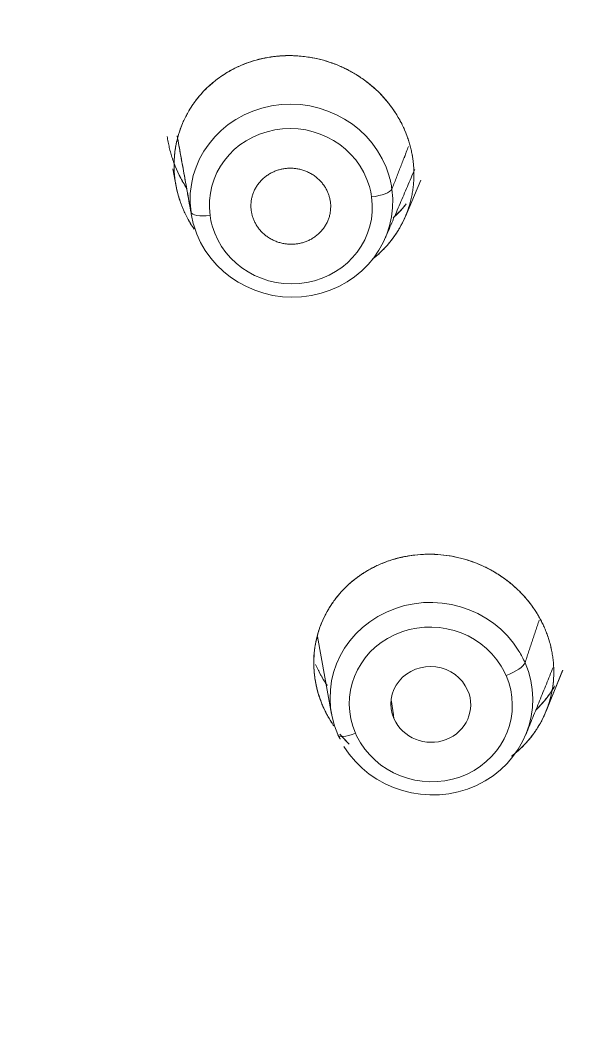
# Model space of a CAD drawing. Extents: x 5217 to 6345, y 0 to 827.
# Drawn here: x 5722.29 to 5730.56, y 477.09 to 492.23 of the extents above; entities that cross this region are included whole.
import ezdxf

# ---------------------------------------------------------------- set-up
doc = ezdxf.new("R2010")
doc.units = 0
doc.header["$LTSCALE"] = 30
doc.header["$MEASUREMENT"] = 0
doc.layers.add('1', color=7, linetype='CONTINUOUS')

msp = doc.modelspace()

# ---------------------------------------------------------------- linework, layer by layer
at = {"layer": '1', "color": 7, "linetype": 'Continuous', "lineweight": 18}
for p, q in [((5724.592, 489.991), (5724.635, 489.751)), ((5724.592, 489.991), (5724.635, 489.751)), ((5728.085, 489.272), (5728.32, 489.82)), ((5728.082, 489.264), (5728.085, 489.272)), ((5726.763, 482.959), (5726.976, 481.79)), ((5730.193, 481.815), (5730.453, 482.454)), ((5730.201, 481.834), (5730.449, 482.446))]:
    msp.add_line(p, q, dxfattribs=at)
for centre, major_axis, ratio, start_param, end_param in [((5757.244, 496.519), (-59.628, 0), 0.953717, 0, 1.529457), ((5757.244, 496.519), (-59.628, 0), 0.953717, 0, 1.529457), ((5726.373, 489.511), (-1.514, 0.172), 0.951766, 3.515724, 6.521767), ((5726.373, 489.511), (-1.514, 0.172), 0.951766, 3.380175, 3.515724), ((5726.373, 489.511), (-1.514, 0.172), 0.951766, 0.374132, 3.380175), ((5726.373, 489.511), (-1.514, 0.172), 0.951766, 0.238582, 0.374132), ((5728.477, 482.023), (-1.516, 0.156), 0.94912, 3.767438, 6.773481), ((5728.477, 482.023), (-1.516, 0.156), 0.94912, 0.625845, 3.631888), ((5728.468, 481.937), (-0.597, 0.061), 0.94912, 3.631888, 6.773481), ((5728.468, 481.937), (-0.597, 0.061), 0.94912, 0.490296, 3.631888)]:
    msp.add_ellipse(centre, major_axis=major_axis, ratio=ratio, start_param=start_param, end_param=end_param, dxfattribs=at)
at = {"layer": '1', "color": 7, "linetype": 'Continuous', "lineweight": 13}
for centre, major_axis, ratio, start_param, end_param in [((5726.364, 489.428), (-1.218, 0.138), 0.951766, 3.515724, 6.521767), ((5726.364, 489.428), (-1.218, 0.138), 0.951766, 3.380175, 3.515724), ((5727.588, 489.659), (0.297, 0.041), 0.298133, 4.636351, 6.119039), ((5726.364, 489.428), (-1.218, 0.138), 0.951766, 0.374132, 3.380175), ((5725.16, 489.38), (-0.297, -0.041), 0.298133, 0.01207, 1.494758), ((5726.364, 489.428), (-1.218, 0.138), 0.951766, 0.238582, 0.374132), ((5728.468, 481.937), (-1.219, 0.125), 0.94912, 3.767438, 6.773481), ((5728.477, 482.023), (-1.516, 0.156), 0.94912, 3.631888, 3.767438), ((5729.609, 482.465), (0.275, 0.12), 0.277816, 4.557403, 6.040091), ((5728.468, 481.937), (-1.219, 0.125), 0.94912, 3.631888, 3.767438), ((5728.468, 481.937), (-1.219, 0.125), 0.94912, 0.625845, 3.631888), ((5727.346, 481.597), (-0.275, -0.12), 0.277816, 6.216308, 7.698996), ((5728.468, 481.937), (-1.219, 0.125), 0.94912, 0.490296, 0.625845)]:
    msp.add_ellipse(centre, major_axis=major_axis, ratio=ratio, start_param=start_param, end_param=end_param, dxfattribs=at)
at = {"layer": '1', "color": 7, "linetype": 'Continuous', "lineweight": 18}
for points, knots in [([(5759.712, 439.668), (5760.292, 439.691), (5761.968, 439.78), (5764.735, 440.04), (5767.995, 440.52), (5771.222, 441.172), (5774.407, 441.992), (5777.54, 442.979), (5780.611, 444.129), (5783.61, 445.439), (5786.529, 446.905), (5789.359, 448.523), (5792.092, 450.287), (5794.718, 452.192), (5797.229, 454.232), (5799.619, 456.402), (5801.88, 458.694), (5804.005, 461.101), (5805.987, 463.617), (5807.821, 466.233), (5809.501, 468.942), (5811.021, 471.735), (5812.378, 474.604), (5813.566, 477.54), (5814.583, 480.534), (5815.426, 483.576), (5816.091, 486.659), (5816.577, 489.772), (5816.882, 492.905), (5817.005, 496.05), (5816.947, 499.196), (5816.706, 502.335), (5816.285, 505.456), (5815.684, 508.55), (5814.904, 511.608), (5813.949, 514.62), (5812.822, 517.578), (5811.525, 520.471), (5810.063, 523.292), (5808.44, 526.031), (5806.66, 528.681), (5804.731, 531.234), (5802.657, 533.681), (5800.444, 536.015), (5798.1, 538.229), (5795.631, 540.316), (5793.045, 542.27), (5790.35, 544.085), (5787.555, 545.755), (5784.667, 547.276), (5781.695, 548.643), (5778.649, 549.85), (5775.538, 550.896), (5772.371, 551.776), (5769.157, 552.489), (5765.908, 553.031), (5762.632, 553.401), (5759.34, 553.598), (5756.041, 553.622), (5752.746, 553.471), (5749.464, 553.148), (5746.207, 552.652), (5742.982, 551.986), (5739.802, 551.151), (5736.674, 550.149), (5733.609, 548.985), (5730.617, 547.661), (5727.705, 546.181), (5724.883, 544.551), (5722.16, 542.774), (5719.544, 540.857), (5717.043, 538.805), (5714.664, 536.624), (5712.415, 534.322), (5710.302, 531.904), (5708.333, 529.379), (5706.512, 526.755), (5704.847, 524.038), (5703.34, 521.238), (5701.998, 518.363), (5700.825, 515.422), (5699.823, 512.423), (5698.996, 509.377), (5698.347, 506.291), (5697.877, 503.176), (5697.588, 500.041), (5697.48, 496.896), (5697.555, 493.75), (5697.811, 490.612), (5698.249, 487.493), (5698.866, 484.402), (5699.661, 481.348), (5700.631, 478.34), (5701.774, 475.388), (5703.085, 472.5), (5704.562, 469.686), (5706.199, 466.954), (5707.991, 464.313), (5709.934, 461.769), (5712.021, 459.332), (5714.245, 457.008), (5716.601, 454.805), (5719.08, 452.73), (5721.676, 450.788), (5724.38, 448.985), (5727.184, 447.328), (5730.08, 445.82), (5733.058, 444.468), (5736.111, 443.274), (5739.227, 442.243), (5742.399, 441.377), (5745.616, 440.68), (5748.868, 440.153), (5751.926, 439.822), (5753.898, 439.702), (5754.776, 439.668)], [0, 0, 0, 0, 0.004702, 0.013606, 0.022511, 0.031416, 0.040321, 0.049226, 0.058131, 0.067035, 0.07594, 0.084844, 0.093748, 0.102652, 0.111556, 0.120459, 0.129362, 0.138265, 0.147168, 0.15607, 0.164972, 0.173874, 0.182775, 0.191676, 0.200577, 0.209478, 0.218378, 0.227279, 0.236179, 0.245079, 0.253978, 0.262878, 0.271778, 0.280678, 0.289578, 0.298478, 0.307379, 0.316279, 0.32518, 0.334081, 0.342982, 0.351884, 0.360785, 0.369687, 0.37859, 0.387493, 0.396396, 0.405299, 0.414202, 0.423106, 0.43201, 0.440914, 0.449818, 0.458723, 0.467628, 0.476532, 0.485437, 0.494342, 0.503247, 0.512152, 0.521057, 0.529962, 0.538867, 0.547772, 0.556677, 0.565582, 0.574486, 0.583391, 0.592295, 0.601199, 0.610103, 0.619007, 0.62791, 0.636813, 0.645716, 0.654619, 0.663521, 0.672423, 0.681325, 0.690226, 0.699127, 0.708028, 0.716929, 0.725829, 0.734729, 0.743629, 0.752529, 0.761429, 0.770329, 0.779229, 0.788129, 0.797029, 0.805929, 0.814829, 0.82373, 0.832631, 0.841532, 0.850433, 0.859334, 0.868236, 0.877138, 0.886041, 0.894944, 0.903847, 0.91275, 0.921653, 0.930557, 0.939461, 0.948365, 0.95727, 0.966174, 0.975079, 0.983983, 0.992888, 1, 1, 1, 1]), ([(5793.07, 451.033), (5793.622, 451.416), (5795.04, 452.443), (5797.228, 454.234), (5799.62, 456.401), (5801.88, 458.694), (5804.005, 461.101), (5805.987, 463.617), (5807.821, 466.233), (5809.501, 468.942), (5811.021, 471.735), (5812.378, 474.604), (5813.566, 477.54), (5814.583, 480.534), (5815.426, 483.576), (5816.091, 486.659), (5816.577, 489.772), (5816.882, 492.905), (5817.005, 496.05), (5816.947, 499.196), (5816.706, 502.335), (5816.285, 505.456), (5815.684, 508.55), (5814.904, 511.608), (5813.949, 514.62), (5812.822, 517.578), (5811.525, 520.471), (5810.063, 523.292), (5808.44, 526.031), (5806.66, 528.681), (5804.731, 531.234), (5802.657, 533.681), (5800.444, 536.015), (5798.1, 538.229), (5795.631, 540.316), (5793.045, 542.27), (5790.35, 544.085), (5787.555, 545.755), (5784.667, 547.276), (5781.695, 548.643), (5778.649, 549.85), (5775.538, 550.896), (5772.371, 551.776), (5769.157, 552.489), (5765.908, 553.031), (5762.632, 553.401), (5759.34, 553.598), (5756.041, 553.622), (5752.746, 553.471), (5749.464, 553.148), (5746.207, 552.652), (5742.982, 551.986), (5739.802, 551.151), (5736.674, 550.149), (5733.609, 548.985), (5730.617, 547.661), (5727.705, 546.181), (5724.883, 544.551), (5722.16, 542.774), (5719.544, 540.857), (5717.043, 538.805), (5714.664, 536.624), (5712.415, 534.322), (5710.302, 531.904), (5708.333, 529.379), (5706.512, 526.755), (5704.847, 524.038), (5703.34, 521.238), (5701.998, 518.363), (5700.825, 515.422), (5699.823, 512.423), (5698.996, 509.377), (5698.347, 506.291), (5697.877, 503.176), (5697.588, 500.041), (5697.48, 496.896), (5697.555, 493.75), (5697.811, 490.612), (5698.249, 487.493), (5698.866, 484.402), (5699.661, 481.348), (5700.631, 478.34), (5701.774, 475.388), (5703.085, 472.5), (5704.562, 469.686), (5706.199, 466.954), (5707.991, 464.313), (5709.934, 461.769), (5712.021, 459.332), (5714.246, 457.009), (5716.6, 454.804), (5719.085, 452.736), (5720.978, 451.284), (5722.066, 450.56), (5722.254, 450.437)], [0, 0, 0, 0, 0.006833, 0.017845, 0.028856, 0.039868, 0.050878, 0.061889, 0.072899, 0.083908, 0.094918, 0.105926, 0.116935, 0.127943, 0.138951, 0.149959, 0.160966, 0.171973, 0.18298, 0.193987, 0.204994, 0.216001, 0.227008, 0.238016, 0.249023, 0.26003, 0.271038, 0.282046, 0.293055, 0.304063, 0.315072, 0.326082, 0.337091, 0.348102, 0.359112, 0.370123, 0.381134, 0.392146, 0.403157, 0.414169, 0.425182, 0.436194, 0.447207, 0.45822, 0.469233, 0.480246, 0.491259, 0.502272, 0.513286, 0.524299, 0.535313, 0.546326, 0.557339, 0.568352, 0.579365, 0.590378, 0.601391, 0.612403, 0.623416, 0.634428, 0.645439, 0.656451, 0.667462, 0.678472, 0.689483, 0.700493, 0.711502, 0.722512, 0.73352, 0.744529, 0.755537, 0.766545, 0.777553, 0.78856, 0.799567, 0.810574, 0.821581, 0.832588, 0.843595, 0.854602, 0.865609, 0.876617, 0.887624, 0.898632, 0.90964, 0.920649, 0.931657, 0.942666, 0.953676, 0.964686, 0.975696, 0.986706, 0.997717, 1, 1, 1, 1]), ([(5724.624, 489.819), (5724.623, 489.826), (5724.621, 489.84), (5724.619, 489.86), (5724.617, 489.881), (5724.615, 489.901), (5724.613, 489.922), (5724.612, 489.942), (5724.611, 489.963), (5724.61, 489.983), (5724.609, 490.004), (5724.609, 490.024), (5724.609, 490.045), (5724.609, 490.065), (5724.609, 490.086), (5724.61, 490.106), (5724.611, 490.126), (5724.612, 490.147), (5724.615, 490.189), (5724.621, 490.254), (5724.635, 490.339), (5724.653, 490.424), (5724.683, 490.535), (5724.731, 490.67), (5724.806, 490.825), (5724.897, 490.97), (5725.002, 491.105), (5725.122, 491.228), (5725.253, 491.338), (5725.396, 491.436), (5725.55, 491.519), (5725.713, 491.587), (5725.884, 491.639), (5726.06, 491.674), (5726.238, 491.692), (5726.418, 491.693), (5726.595, 491.677), (5726.77, 491.646), (5726.938, 491.599), (5727.1, 491.537), (5727.255, 491.462), (5727.401, 491.374), (5727.539, 491.274), (5727.667, 491.162), (5727.783, 491.039), (5727.889, 490.907), (5727.966, 490.788), (5728.02, 490.69), (5728.057, 490.614), (5728.091, 490.536), (5728.115, 490.472), (5728.132, 490.422), (5728.143, 490.386), (5728.154, 490.35), (5728.163, 490.314), (5728.172, 490.278), (5728.18, 490.241), (5728.187, 490.205), (5728.194, 490.168), (5728.197, 490.143), (5728.199, 490.131)], [0, 0, 0, 0, 0.003802, 0.0076, 0.011396, 0.01519, 0.018983, 0.022774, 0.026564, 0.030354, 0.034144, 0.037935, 0.041727, 0.045521, 0.049317, 0.053115, 0.056916, 0.060721, 0.064529, 0.080642, 0.096724, 0.112814, 0.128946, 0.16105, 0.193129, 0.224903, 0.256654, 0.288264, 0.31984, 0.35163, 0.383225, 0.415213, 0.447226, 0.479502, 0.511374, 0.542991, 0.574614, 0.605643, 0.636433, 0.666689, 0.696891, 0.726878, 0.756741, 0.786739, 0.81672, 0.847024, 0.877323, 0.892615, 0.907867, 0.923124, 0.938426, 0.94529, 0.95214, 0.958979, 0.965811, 0.972639, 0.979469, 0.986303, 0.993145, 1, 1, 1, 1]), ([(5724.624, 489.819), (5724.623, 489.826), (5724.621, 489.84), (5724.619, 489.86), (5724.617, 489.881), (5724.615, 489.901), (5724.613, 489.922), (5724.612, 489.942), (5724.611, 489.963), (5724.61, 489.983), (5724.609, 490.004), (5724.609, 490.024), (5724.609, 490.045), (5724.609, 490.065), (5724.609, 490.086), (5724.61, 490.106), (5724.611, 490.126), (5724.612, 490.147), (5724.615, 490.189), (5724.621, 490.254), (5724.635, 490.339), (5724.653, 490.424), (5724.683, 490.535), (5724.731, 490.67), (5724.806, 490.825), (5724.897, 490.97), (5725.002, 491.105), (5725.122, 491.228), (5725.253, 491.338), (5725.396, 491.436), (5725.55, 491.519), (5725.713, 491.587), (5725.884, 491.639), (5726.06, 491.674), (5726.238, 491.692), (5726.418, 491.693), (5726.595, 491.677), (5726.77, 491.646), (5726.938, 491.599), (5727.1, 491.537), (5727.255, 491.462), (5727.401, 491.374), (5727.539, 491.274), (5727.667, 491.162), (5727.783, 491.039), (5727.889, 490.907), (5727.966, 490.788), (5728.02, 490.69), (5728.057, 490.614), (5728.091, 490.536), (5728.115, 490.472), (5728.132, 490.422), (5728.143, 490.386), (5728.154, 490.35), (5728.163, 490.314), (5728.172, 490.278), (5728.18, 490.241), (5728.187, 490.205), (5728.194, 490.168), (5728.197, 490.143), (5728.199, 490.131)], [0, 0, 0, 0, 0.003802, 0.0076, 0.011396, 0.01519, 0.018983, 0.022774, 0.026564, 0.030354, 0.034144, 0.037935, 0.041727, 0.045521, 0.049317, 0.053115, 0.056916, 0.060721, 0.064529, 0.080642, 0.096724, 0.112814, 0.128946, 0.16105, 0.193129, 0.224903, 0.256654, 0.288264, 0.31984, 0.35163, 0.383225, 0.415213, 0.447226, 0.479502, 0.511374, 0.542991, 0.574614, 0.605643, 0.636433, 0.666689, 0.696891, 0.726878, 0.756741, 0.786739, 0.81672, 0.847024, 0.877323, 0.892615, 0.907867, 0.923124, 0.938426, 0.94529, 0.95214, 0.958979, 0.965811, 0.972639, 0.979469, 0.986303, 0.993145, 1, 1, 1, 1]), ([(5728.199, 490.131), (5728.198, 490.138), (5728.196, 490.151), (5728.193, 490.171), (5728.19, 490.192), (5728.186, 490.212), (5728.182, 490.232), (5728.178, 490.252), (5728.173, 490.272), (5728.169, 490.293), (5728.164, 490.313), (5728.158, 490.333), (5728.153, 490.353), (5728.147, 490.373), (5728.141, 490.393), (5728.135, 490.413), (5728.128, 490.433), (5728.115, 490.473), (5728.092, 490.533), (5728.058, 490.612), (5728.021, 490.689), (5727.967, 490.786), (5727.892, 490.901), (5727.789, 491.033), (5727.671, 491.158), (5727.545, 491.269), (5727.412, 491.367), (5727.27, 491.454), (5727.111, 491.533), (5726.951, 491.594), (5726.779, 491.644), (5726.607, 491.676), (5726.457, 491.69), (5726.338, 491.693), (5726.258, 491.691), (5726.187, 491.686), (5726.121, 491.68), (5726.044, 491.67), (5725.961, 491.654), (5725.853, 491.63), (5725.716, 491.588), (5725.568, 491.527), (5725.44, 491.46), (5725.336, 491.395), (5725.225, 491.315), (5725.113, 491.219), (5724.998, 491.099), (5724.893, 490.964), (5724.802, 490.816), (5724.729, 490.663), (5724.682, 490.532), (5724.653, 490.423), (5724.634, 490.338), (5724.621, 490.251), (5724.614, 490.18), (5724.61, 490.125), (5724.609, 490.086), (5724.609, 490.048), (5724.609, 490.01), (5724.61, 489.971), (5724.612, 489.933), (5724.615, 489.895), (5724.619, 489.857), (5724.623, 489.832), (5724.624, 489.819)], [0, 0, 0, 0, 0.003751, 0.007508, 0.011271, 0.015041, 0.018817, 0.022598, 0.026386, 0.03018, 0.033981, 0.037787, 0.0416, 0.045419, 0.049245, 0.053076, 0.056914, 0.060758, 0.076249, 0.091731, 0.107205, 0.122672, 0.151581, 0.181272, 0.212078, 0.243249, 0.270296, 0.29911, 0.331024, 0.363547, 0.389382, 0.425361, 0.45564, 0.469051, 0.488608, 0.498073, 0.507084, 0.523971, 0.53924, 0.552781, 0.583135, 0.61678, 0.639321, 0.661792, 0.68419, 0.714512, 0.743358, 0.776502, 0.809236, 0.840613, 0.871061, 0.887326, 0.903602, 0.91989, 0.93619, 0.943368, 0.950524, 0.957658, 0.96477, 0.97186, 0.978928, 0.985974, 0.992998, 1, 1, 1, 1]), ([(5728.199, 490.131), (5728.198, 490.138), (5728.196, 490.151), (5728.193, 490.171), (5728.19, 490.192), (5728.186, 490.212), (5728.182, 490.232), (5728.178, 490.252), (5728.173, 490.272), (5728.169, 490.293), (5728.164, 490.313), (5728.158, 490.333), (5728.153, 490.353), (5728.147, 490.373), (5728.141, 490.393), (5728.135, 490.413), (5728.128, 490.433), (5728.115, 490.473), (5728.092, 490.533), (5728.058, 490.612), (5728.021, 490.689), (5727.967, 490.786), (5727.892, 490.901), (5727.789, 491.033), (5727.671, 491.158), (5727.545, 491.269), (5727.412, 491.367), (5727.27, 491.454), (5727.111, 491.533), (5726.951, 491.594), (5726.779, 491.644), (5726.594, 491.679), (5726.437, 491.691), (5726.318, 491.693), (5726.251, 491.691), (5726.187, 491.686), (5726.121, 491.68), (5726.044, 491.67), (5725.961, 491.654), (5725.853, 491.63), (5725.716, 491.588), (5725.568, 491.527), (5725.44, 491.46), (5725.336, 491.395), (5725.225, 491.315), (5725.113, 491.219), (5724.998, 491.099), (5724.893, 490.964), (5724.802, 490.816), (5724.729, 490.663), (5724.679, 490.522), (5724.645, 490.394), (5724.624, 490.279), (5724.612, 490.163), (5724.608, 490.072), (5724.609, 490.007), (5724.61, 489.97), (5724.612, 489.932), (5724.615, 489.894), (5724.619, 489.857), (5724.623, 489.832), (5724.624, 489.819)], [0, 0, 0, 0, 0.003751, 0.007508, 0.011272, 0.015041, 0.018817, 0.022599, 0.026387, 0.030181, 0.033981, 0.037788, 0.041601, 0.04542, 0.049245, 0.053077, 0.056915, 0.060759, 0.07625, 0.091732, 0.107207, 0.122674, 0.151584, 0.181275, 0.212081, 0.243253, 0.270301, 0.299115, 0.33103, 0.363553, 0.389388, 0.425368, 0.462534, 0.47263, 0.488609, 0.498073, 0.507085, 0.523972, 0.539242, 0.552782, 0.583138, 0.616783, 0.639325, 0.661795, 0.684194, 0.714517, 0.743363, 0.776508, 0.809242, 0.84062, 0.871069, 0.892856, 0.914623, 0.936369, 0.958095, 0.965144, 0.972167, 0.979164, 0.986135, 0.993081, 1, 1, 1, 1]), ([(5724.792, 489.708), (5724.785, 489.719), (5724.76, 489.758), (5724.72, 489.828), (5724.674, 489.917), (5724.634, 490.008), (5724.604, 490.084), (5724.584, 490.143), (5724.571, 490.185), (5724.558, 490.226), (5724.547, 490.268), (5724.537, 490.31), (5724.528, 490.352), (5724.519, 490.393), (5724.512, 490.435), (5724.508, 490.463), (5724.506, 490.477)], [0, 0, 0, 0, 0.047096, 0.167322, 0.287628, 0.408014, 0.528481, 0.581531, 0.634416, 0.687136, 0.739692, 0.792083, 0.844309, 0.896371, 0.948268, 1, 1, 1, 1]), ([(5728.099, 490.246), (5728.098, 490.24), (5728.096, 490.233), (5728.087, 490.203), (5728.08, 490.179), (5728.072, 490.156)], [0, 0, 0, 0, 0.21685, 0.21685, 1, 1, 1, 1]), ([(5724.602, 490.092), (5724.612, 490.063), (5724.635, 490.004), (5724.675, 489.915), (5724.721, 489.827), (5724.76, 489.758), (5724.785, 489.719), (5724.792, 489.708)], [0, 0, 0, 0, 0.218273, 0.448614, 0.679084, 0.910189, 1, 1, 1, 1]), ([(5724.602, 490.092), (5724.612, 490.063), (5724.635, 490.004), (5724.675, 489.915), (5724.721, 489.827), (5724.76, 489.758), (5724.785, 489.719), (5724.792, 489.708)], [0, 0, 0, 0, 0.218273, 0.448614, 0.679084, 0.910189, 1, 1, 1, 1]), ([(5724.792, 489.708), (5724.785, 489.719), (5724.76, 489.758), (5724.72, 489.828), (5724.674, 489.917), (5724.635, 490.005), (5724.612, 490.063), (5724.602, 490.091)], [0, 0, 0, 0, 0.091484, 0.32502, 0.558711, 0.792559, 1, 1, 1, 1]), ([(5727.591, 488.631), (5727.607, 488.643), (5727.665, 488.69), (5727.756, 488.775), (5727.863, 488.896), (5727.96, 489.029), (5728.044, 489.177), (5728.111, 489.328), (5728.153, 489.457), (5728.178, 489.562), (5728.194, 489.642), (5728.205, 489.724), (5728.211, 489.792), (5728.214, 489.847), (5728.215, 489.888), (5728.215, 489.929), (5728.213, 489.97), (5728.211, 490.01), (5728.208, 490.051), (5728.204, 490.091), (5728.201, 490.118), (5728.199, 490.131)], [0, 0, 0, 0, 0.035869, 0.130539, 0.218685, 0.320946, 0.422081, 0.519415, 0.614172, 0.662782, 0.71143, 0.760118, 0.808847, 0.833002, 0.857082, 0.881088, 0.905019, 0.928875, 0.952657, 0.976366, 1, 1, 1, 1]), ([(5727.591, 488.631), (5727.607, 488.643), (5727.665, 488.69), (5727.756, 488.775), (5727.863, 488.896), (5727.96, 489.029), (5728.044, 489.177), (5728.111, 489.328), (5728.153, 489.457), (5728.178, 489.562), (5728.194, 489.642), (5728.205, 489.724), (5728.211, 489.792), (5728.214, 489.847), (5728.215, 489.888), (5728.215, 489.929), (5728.213, 489.97), (5728.211, 490.01), (5728.208, 490.051), (5728.204, 490.091), (5728.201, 490.118), (5728.199, 490.131)], [0, 0, 0, 0, 0.035869, 0.130539, 0.218685, 0.320946, 0.422081, 0.519415, 0.614172, 0.662782, 0.71143, 0.760118, 0.808847, 0.833002, 0.857082, 0.881088, 0.905019, 0.928875, 0.952657, 0.976366, 1, 1, 1, 1]), ([(5728.199, 490.131), (5728.2, 490.124), (5728.202, 490.111), (5728.204, 490.09), (5728.206, 490.07), (5728.208, 490.05), (5728.21, 490.029), (5728.211, 490.009), (5728.212, 489.989), (5728.213, 489.968), (5728.214, 489.948), (5728.214, 489.928), (5728.215, 489.907), (5728.214, 489.887), (5728.214, 489.866), (5728.213, 489.846), (5728.213, 489.826), (5728.21, 489.785), (5728.205, 489.723), (5728.194, 489.642), (5728.178, 489.561), (5728.152, 489.455), (5728.109, 489.323), (5728.041, 489.171), (5727.957, 489.026), (5727.858, 488.89), (5727.753, 488.773), (5727.679, 488.704), (5727.646, 488.676)], [0, 0, 0, 0, 0.01251, 0.02501, 0.0375, 0.049985, 0.062464, 0.074942, 0.087419, 0.099898, 0.112382, 0.124871, 0.137368, 0.149876, 0.162396, 0.17493, 0.187482, 0.200051, 0.250724, 0.301274, 0.351838, 0.40255, 0.505064, 0.607586, 0.710843, 0.81517, 0.919197, 1, 1, 1, 1]), ([(5728.199, 490.131), (5728.2, 490.124), (5728.202, 490.111), (5728.204, 490.09), (5728.206, 490.07), (5728.208, 490.05), (5728.21, 490.029), (5728.211, 490.009), (5728.212, 489.989), (5728.213, 489.968), (5728.214, 489.948), (5728.214, 489.928), (5728.215, 489.907), (5728.214, 489.887), (5728.214, 489.866), (5728.213, 489.846), (5728.213, 489.826), (5728.21, 489.785), (5728.205, 489.723), (5728.194, 489.642), (5728.178, 489.561), (5728.152, 489.455), (5728.109, 489.323), (5728.041, 489.171), (5727.957, 489.026), (5727.858, 488.89), (5727.753, 488.773), (5727.679, 488.704), (5727.646, 488.676)], [0, 0, 0, 0, 0.01251, 0.02501, 0.0375, 0.049985, 0.062464, 0.074942, 0.087419, 0.099898, 0.112382, 0.124871, 0.137368, 0.149876, 0.162396, 0.17493, 0.187482, 0.200051, 0.250724, 0.301274, 0.351838, 0.40255, 0.505064, 0.607586, 0.710843, 0.81517, 0.919197, 1, 1, 1, 1]), ([(5724.91, 489.083), (5724.89, 489.113), (5724.855, 489.167), (5724.809, 489.248), (5724.771, 489.326), (5724.736, 489.405), (5724.711, 489.471), (5724.693, 489.522), (5724.681, 489.559), (5724.671, 489.596), (5724.661, 489.633), (5724.652, 489.67), (5724.643, 489.707), (5724.636, 489.744), (5724.63, 489.782), (5724.626, 489.807), (5724.624, 489.819)], [0, 0, 0, 0, 0.131423, 0.239712, 0.347888, 0.456179, 0.564808, 0.613379, 0.661849, 0.710238, 0.758568, 0.806856, 0.855124, 0.90339, 0.951676, 1, 1, 1, 1]), ([(5724.624, 489.819), (5724.625, 489.812), (5724.627, 489.799), (5724.63, 489.778), (5724.634, 489.757), (5724.638, 489.737), (5724.642, 489.716), (5724.646, 489.695), (5724.651, 489.675), (5724.655, 489.654), (5724.661, 489.634), (5724.666, 489.613), (5724.672, 489.592), (5724.678, 489.572), (5724.684, 489.551), (5724.69, 489.531), (5724.697, 489.51), (5724.711, 489.469), (5724.734, 489.408), (5724.77, 489.328), (5724.809, 489.249), (5724.838, 489.198), (5724.853, 489.172), (5724.853, 489.172)], [0, 0, 0, 0, 0.030482, 0.06102, 0.091615, 0.122266, 0.152974, 0.183738, 0.214558, 0.245435, 0.276368, 0.307358, 0.338404, 0.369507, 0.400666, 0.431881, 0.463153, 0.494481, 0.620781, 0.747098, 0.873433, 0.999785, 1, 1, 1, 1]), ([(5724.858, 489.163), (5724.857, 489.166), (5724.84, 489.194), (5724.809, 489.248), (5724.771, 489.326), (5724.736, 489.405), (5724.711, 489.471), (5724.693, 489.522), (5724.681, 489.559), (5724.671, 489.596), (5724.661, 489.633), (5724.652, 489.67), (5724.643, 489.707), (5724.636, 489.744), (5724.63, 489.782), (5724.626, 489.807), (5724.624, 489.819)], [0, 0, 0, 0, 0.015656, 0.138378, 0.260973, 0.383697, 0.506804, 0.561848, 0.616779, 0.671618, 0.726389, 0.781113, 0.835814, 0.890514, 0.945235, 1, 1, 1, 1]), ([(5724.624, 489.819), (5724.625, 489.812), (5724.627, 489.799), (5724.63, 489.778), (5724.634, 489.757), (5724.638, 489.737), (5724.642, 489.716), (5724.646, 489.695), (5724.651, 489.675), (5724.655, 489.654), (5724.661, 489.634), (5724.666, 489.613), (5724.672, 489.592), (5724.678, 489.572), (5724.684, 489.551), (5724.69, 489.531), (5724.697, 489.51), (5724.711, 489.469), (5724.734, 489.408), (5724.77, 489.328), (5724.809, 489.249), (5724.838, 489.198), (5724.853, 489.172), (5724.853, 489.172)], [0, 0, 0, 0, 0.030482, 0.06102, 0.091615, 0.122266, 0.152974, 0.183738, 0.214558, 0.245435, 0.276368, 0.307358, 0.338404, 0.369507, 0.400666, 0.431881, 0.463153, 0.494481, 0.620781, 0.747098, 0.873433, 0.999785, 1, 1, 1, 1]), ([(5727.902, 489.252), (5727.929, 489.277), (5727.998, 489.344), (5728.062, 489.417), (5728.099, 489.463), (5728.099, 489.463)], [0, 0, 0, 0, 0.38129, 0.997913, 1, 1, 1, 1]), ([(5727.902, 489.252), (5727.929, 489.277), (5727.998, 489.344), (5728.062, 489.417), (5728.099, 489.463), (5728.099, 489.463)], [0, 0, 0, 0, 0.38129, 0.997913, 1, 1, 1, 1]), ([(5728.099, 489.463), (5728.099, 489.463), (5728.065, 489.421), (5728.005, 489.352), (5727.941, 489.288), (5727.914, 489.262)], [0, 0, 0, 0, 0.002274, 0.594114, 1, 1, 1, 1]), ([(5728.099, 489.463), (5728.099, 489.463), (5728.065, 489.421), (5728.01, 489.357), (5727.951, 489.298), (5727.929, 489.277)], [0, 0, 0, 0, 0.002461, 0.642944, 1, 1, 1, 1]), ([(5730.178, 483.086), (5730.176, 483.092), (5730.17, 483.105), (5730.162, 483.123), (5730.153, 483.142), (5730.144, 483.161), (5730.134, 483.179), (5730.125, 483.198), (5730.115, 483.216), (5730.105, 483.234), (5730.095, 483.253), (5730.084, 483.271), (5730.074, 483.289), (5730.063, 483.307), (5730.052, 483.325), (5730.04, 483.343), (5730.028, 483.36), (5730.004, 483.396), (5729.967, 483.448), (5729.913, 483.516), (5729.856, 483.581), (5729.778, 483.661), (5729.675, 483.754), (5729.541, 483.856), (5729.393, 483.948), (5729.242, 484.024), (5729.089, 484.086), (5728.93, 484.135), (5728.756, 484.172), (5728.586, 484.192), (5728.408, 484.198), (5728.222, 484.186), (5728.069, 484.16), (5727.955, 484.132), (5727.891, 484.114), (5727.831, 484.094), (5727.77, 484.072), (5727.699, 484.043), (5727.624, 484.007), (5727.528, 483.957), (5727.408, 483.883), (5727.283, 483.788), (5727.179, 483.692), (5727.097, 483.604), (5727.013, 483.499), (5726.932, 483.379), (5726.855, 483.234), (5726.792, 483.079), (5726.745, 482.913), (5726.717, 482.748), (5726.709, 482.632), (5726.709, 482.544), (5726.71, 482.482), (5726.717, 482.397), (5726.728, 482.312), (5726.741, 482.244), (5726.752, 482.191), (5726.761, 482.155), (5726.771, 482.118), (5726.782, 482.082), (5726.794, 482.047), (5726.806, 482.011), (5726.819, 481.976), (5726.832, 481.941), (5726.842, 481.918), (5726.847, 481.907)], [0, 0, 0, 0, 0.003751, 0.007508, 0.011272, 0.015041, 0.018817, 0.022598, 0.026386, 0.030181, 0.033981, 0.037788, 0.041601, 0.04542, 0.049245, 0.053076, 0.056914, 0.060758, 0.076249, 0.091732, 0.107206, 0.122673, 0.151582, 0.181273, 0.212079, 0.24325, 0.270298, 0.299112, 0.331027, 0.363549, 0.389385, 0.425364, 0.462529, 0.472625, 0.488604, 0.498068, 0.50708, 0.523967, 0.539236, 0.552777, 0.583132, 0.616777, 0.639318, 0.661789, 0.684187, 0.71451, 0.743355, 0.7765, 0.809234, 0.840612, 0.87106, 0.874285, 0.890154, 0.906028, 0.921907, 0.937792, 0.944789, 0.951765, 0.958719, 0.965652, 0.972564, 0.979455, 0.986325, 0.993173, 1, 1, 1, 1]), ([(5726.847, 481.907), (5726.844, 481.913), (5726.839, 481.926), (5726.831, 481.945), (5726.823, 481.964), (5726.816, 481.984), (5726.809, 482.003), (5726.802, 482.023), (5726.795, 482.042), (5726.789, 482.062), (5726.782, 482.081), (5726.776, 482.101), (5726.771, 482.121), (5726.765, 482.141), (5726.76, 482.16), (5726.755, 482.18), (5726.75, 482.2), (5726.746, 482.22), (5726.737, 482.262), (5726.726, 482.326), (5726.715, 482.412), (5726.71, 482.498), (5726.708, 482.612), (5726.718, 482.755), (5726.747, 482.923), (5726.794, 483.085), (5726.858, 483.241), (5726.938, 483.389), (5727.034, 483.529), (5727.144, 483.658), (5727.268, 483.776), (5727.405, 483.881), (5727.554, 483.973), (5727.713, 484.051), (5727.878, 484.112), (5728.049, 484.157), (5728.224, 484.185), (5728.399, 484.198), (5728.573, 484.194), (5728.745, 484.174), (5728.913, 484.139), (5729.077, 484.091), (5729.236, 484.028), (5729.388, 483.951), (5729.533, 483.861), (5729.67, 483.759), (5729.776, 483.663), (5729.855, 483.581), (5729.911, 483.517), (5729.965, 483.451), (5730.005, 483.395), (5730.035, 483.35), (5730.056, 483.318), (5730.075, 483.286), (5730.094, 483.254), (5730.113, 483.221), (5730.13, 483.188), (5730.147, 483.154), (5730.163, 483.12), (5730.173, 483.097), (5730.178, 483.086)], [0, 0, 0, 0, 0.003802, 0.0076, 0.011396, 0.01519, 0.018983, 0.022774, 0.026564, 0.030354, 0.034144, 0.037935, 0.041727, 0.045521, 0.049317, 0.053115, 0.056916, 0.060721, 0.064529, 0.080641, 0.096723, 0.112813, 0.128946, 0.161047, 0.193129, 0.2249, 0.256654, 0.288259, 0.31984, 0.351625, 0.383225, 0.415209, 0.447226, 0.4795, 0.511374, 0.542992, 0.574614, 0.605646, 0.636433, 0.666694, 0.696891, 0.726883, 0.756741, 0.786743, 0.81672, 0.847027, 0.877323, 0.892615, 0.907869, 0.923125, 0.938426, 0.94529, 0.95214, 0.958979, 0.965811, 0.97264, 0.979469, 0.986303, 0.993146, 1, 1, 1, 1]), ([(5730.178, 483.086), (5730.176, 483.092), (5730.17, 483.105), (5730.162, 483.123), (5730.153, 483.142), (5730.144, 483.161), (5730.134, 483.179), (5730.125, 483.198), (5730.115, 483.216), (5730.105, 483.234), (5730.095, 483.253), (5730.084, 483.271), (5730.074, 483.289), (5730.063, 483.307), (5730.052, 483.325), (5730.04, 483.343), (5730.028, 483.36), (5730.004, 483.396), (5729.967, 483.448), (5729.913, 483.516), (5729.856, 483.581), (5729.778, 483.661), (5729.675, 483.754), (5729.541, 483.856), (5729.393, 483.948), (5729.242, 484.024), (5729.089, 484.086), (5728.93, 484.135), (5728.756, 484.172), (5728.618, 484.188), (5728.485, 484.196), (5728.353, 484.196), (5728.178, 484.18), (5728.019, 484.15), (5727.904, 484.118), (5727.831, 484.094), (5727.77, 484.072), (5727.699, 484.043), (5727.624, 484.007), (5727.528, 483.957), (5727.408, 483.883), (5727.283, 483.788), (5727.179, 483.692), (5727.097, 483.604), (5727.013, 483.499), (5726.932, 483.379), (5726.855, 483.234), (5726.792, 483.079), (5726.745, 482.913), (5726.717, 482.748), (5726.708, 482.609), (5726.71, 482.497), (5726.716, 482.41), (5726.726, 482.323), (5726.739, 482.253), (5726.751, 482.199), (5726.76, 482.161), (5726.77, 482.124), (5726.781, 482.087), (5726.792, 482.05), (5726.805, 482.014), (5726.818, 481.978), (5726.832, 481.942), (5726.842, 481.919), (5726.847, 481.907)], [0, 0, 0, 0, 0.003751, 0.007508, 0.011271, 0.015041, 0.018817, 0.022598, 0.026386, 0.030181, 0.033981, 0.037787, 0.0416, 0.045419, 0.049245, 0.053076, 0.056914, 0.060758, 0.076249, 0.091731, 0.107205, 0.122672, 0.151582, 0.181272, 0.212078, 0.243249, 0.270296, 0.29911, 0.331025, 0.363547, 0.372318, 0.401876, 0.433493, 0.465539, 0.488608, 0.498072, 0.507084, 0.523971, 0.53924, 0.55278, 0.583135, 0.61678, 0.639321, 0.661791, 0.68419, 0.714512, 0.743357, 0.776502, 0.809236, 0.840613, 0.871061, 0.887326, 0.903602, 0.91989, 0.93619, 0.943368, 0.950524, 0.957658, 0.96477, 0.97186, 0.978928, 0.985974, 0.992998, 1, 1, 1, 1]), ([(5726.847, 481.907), (5726.844, 481.913), (5726.839, 481.926), (5726.831, 481.945), (5726.823, 481.964), (5726.816, 481.984), (5726.809, 482.003), (5726.802, 482.023), (5726.795, 482.042), (5726.789, 482.062), (5726.782, 482.081), (5726.776, 482.101), (5726.771, 482.121), (5726.765, 482.141), (5726.76, 482.16), (5726.755, 482.18), (5726.75, 482.2), (5726.746, 482.22), (5726.737, 482.262), (5726.726, 482.326), (5726.715, 482.412), (5726.71, 482.498), (5726.708, 482.612), (5726.718, 482.755), (5726.747, 482.923), (5726.794, 483.085), (5726.858, 483.241), (5726.938, 483.389), (5727.034, 483.529), (5727.144, 483.658), (5727.268, 483.776), (5727.405, 483.881), (5727.554, 483.973), (5727.713, 484.051), (5727.878, 484.112), (5728.049, 484.157), (5728.224, 484.185), (5728.399, 484.198), (5728.573, 484.194), (5728.745, 484.174), (5728.913, 484.139), (5729.077, 484.091), (5729.236, 484.028), (5729.388, 483.951), (5729.533, 483.861), (5729.67, 483.759), (5729.776, 483.663), (5729.855, 483.581), (5729.911, 483.517), (5729.965, 483.451), (5730.005, 483.395), (5730.035, 483.35), (5730.056, 483.318), (5730.075, 483.286), (5730.094, 483.254), (5730.113, 483.221), (5730.13, 483.188), (5730.147, 483.154), (5730.163, 483.12), (5730.173, 483.097), (5730.178, 483.086)], [0, 0, 0, 0, 0.003802, 0.0076, 0.011396, 0.01519, 0.018983, 0.022774, 0.026564, 0.030354, 0.034144, 0.037935, 0.041727, 0.045521, 0.049317, 0.053115, 0.056916, 0.060721, 0.064529, 0.080641, 0.096723, 0.112813, 0.128946, 0.161047, 0.193129, 0.2249, 0.256654, 0.288259, 0.31984, 0.351625, 0.383225, 0.415209, 0.447226, 0.4795, 0.511374, 0.542992, 0.574614, 0.605646, 0.636433, 0.666694, 0.696891, 0.726883, 0.756741, 0.786743, 0.81672, 0.847027, 0.877323, 0.892615, 0.907869, 0.923125, 0.938426, 0.94529, 0.95214, 0.958979, 0.965811, 0.97264, 0.979469, 0.986303, 0.993146, 1, 1, 1, 1]), ([(5729.681, 481.158), (5729.69, 481.164), (5729.733, 481.198), (5729.821, 481.273), (5729.935, 481.392), (5730.04, 481.53), (5730.124, 481.668), (5730.194, 481.811), (5730.25, 481.963), (5730.29, 482.126), (5730.313, 482.288), (5730.318, 482.423), (5730.314, 482.531), (5730.307, 482.613), (5730.295, 482.694), (5730.282, 482.762), (5730.27, 482.815), (5730.26, 482.855), (5730.248, 482.894), (5730.236, 482.933), (5730.223, 482.972), (5730.209, 483.01), (5730.194, 483.048), (5730.184, 483.073), (5730.178, 483.086)], [0, 0, 0, 0, 0.014828, 0.07526, 0.160174, 0.243503, 0.317785, 0.386947, 0.467186, 0.54654, 0.622913, 0.697263, 0.735405, 0.773576, 0.811778, 0.850013, 0.868966, 0.887861, 0.906696, 0.925474, 0.944192, 0.962853, 0.981455, 1, 1, 1, 1]), ([(5729.681, 481.158), (5729.69, 481.164), (5729.733, 481.198), (5729.821, 481.273), (5729.935, 481.392), (5730.04, 481.53), (5730.124, 481.668), (5730.194, 481.811), (5730.25, 481.963), (5730.29, 482.126), (5730.313, 482.288), (5730.318, 482.423), (5730.314, 482.531), (5730.307, 482.613), (5730.295, 482.694), (5730.282, 482.762), (5730.27, 482.815), (5730.26, 482.855), (5730.248, 482.894), (5730.236, 482.933), (5730.223, 482.972), (5730.209, 483.01), (5730.194, 483.048), (5730.184, 483.073), (5730.178, 483.086)], [0, 0, 0, 0, 0.014828, 0.07526, 0.160174, 0.243503, 0.317785, 0.386947, 0.467186, 0.54654, 0.622913, 0.697263, 0.735405, 0.773576, 0.811778, 0.850013, 0.868966, 0.887861, 0.906696, 0.925474, 0.944192, 0.962853, 0.981455, 1, 1, 1, 1]), ([(5730.178, 483.086), (5730.181, 483.079), (5730.186, 483.067), (5730.194, 483.048), (5730.202, 483.029), (5730.209, 483.01), (5730.216, 482.99), (5730.223, 482.971), (5730.23, 482.952), (5730.236, 482.932), (5730.243, 482.913), (5730.249, 482.893), (5730.254, 482.874), (5730.26, 482.854), (5730.265, 482.834), (5730.27, 482.814), (5730.275, 482.794), (5730.284, 482.754), (5730.295, 482.694), (5730.307, 482.612), (5730.314, 482.531), (5730.318, 482.421), (5730.313, 482.284), (5730.289, 482.12), (5730.249, 481.96), (5730.191, 481.804), (5730.117, 481.654), (5730.028, 481.513), (5729.925, 481.381), (5729.819, 481.273), (5729.746, 481.21), (5729.715, 481.184)], [0, 0, 0, 0, 0.009598, 0.019187, 0.02877, 0.038348, 0.047922, 0.057495, 0.067067, 0.076641, 0.086218, 0.0958, 0.105387, 0.114983, 0.124588, 0.134205, 0.143834, 0.153477, 0.192355, 0.231137, 0.269928, 0.308831, 0.387486, 0.466132, 0.54536, 0.625388, 0.70521, 0.784878, 0.863859, 0.943353, 1, 1, 1, 1]), ([(5730.178, 483.086), (5730.181, 483.079), (5730.186, 483.067), (5730.194, 483.048), (5730.202, 483.029), (5730.209, 483.01), (5730.216, 482.99), (5730.223, 482.971), (5730.23, 482.952), (5730.236, 482.932), (5730.243, 482.913), (5730.249, 482.893), (5730.254, 482.874), (5730.26, 482.854), (5730.265, 482.834), (5730.27, 482.814), (5730.275, 482.794), (5730.284, 482.754), (5730.295, 482.694), (5730.307, 482.612), (5730.314, 482.531), (5730.318, 482.421), (5730.313, 482.284), (5730.289, 482.12), (5730.249, 481.96), (5730.191, 481.804), (5730.117, 481.654), (5730.028, 481.513), (5729.925, 481.381), (5729.819, 481.273), (5729.746, 481.21), (5729.715, 481.184)], [0, 0, 0, 0, 0.009598, 0.019187, 0.02877, 0.038348, 0.047922, 0.057495, 0.067067, 0.076641, 0.086218, 0.0958, 0.105387, 0.114983, 0.124588, 0.134205, 0.143834, 0.153477, 0.192355, 0.231137, 0.269928, 0.308831, 0.387486, 0.466132, 0.54536, 0.625388, 0.70521, 0.784878, 0.863859, 0.943353, 1, 1, 1, 1]), ([(5726.91, 482.221), (5726.908, 482.225), (5726.897, 482.241), (5726.879, 482.269), (5726.856, 482.307), (5726.833, 482.344), (5726.812, 482.382), (5726.792, 482.42), (5726.773, 482.459), (5726.754, 482.497), (5726.743, 482.523), (5726.737, 482.536)], [0, 0, 0, 0, 0.037399, 0.15905, 0.280322, 0.401215, 0.52173, 0.641866, 0.761623, 0.881001, 1, 1, 1, 1]), ([(5726.737, 482.536), (5726.74, 482.53), (5726.746, 482.516), (5726.755, 482.496), (5726.764, 482.477), (5726.774, 482.457), (5726.783, 482.437), (5726.793, 482.418), (5726.803, 482.399), (5726.814, 482.379), (5726.824, 482.36), (5726.835, 482.341), (5726.846, 482.322), (5726.858, 482.303), (5726.869, 482.285), (5726.881, 482.266), (5726.893, 482.247), (5726.903, 482.232), (5726.909, 482.224), (5726.911, 482.221)], [0, 0, 0, 0, 0.060895, 0.121745, 0.182556, 0.243335, 0.304088, 0.364822, 0.425542, 0.486256, 0.546971, 0.607691, 0.668425, 0.729178, 0.789957, 0.850768, 0.911619, 0.972515, 1, 1, 1, 1]), ([(5726.91, 482.221), (5726.908, 482.225), (5726.897, 482.241), (5726.879, 482.269), (5726.856, 482.307), (5726.833, 482.344), (5726.812, 482.382), (5726.792, 482.42), (5726.773, 482.459), (5726.754, 482.497), (5726.743, 482.523), (5726.737, 482.536)], [0, 0, 0, 0, 0.037399, 0.15905, 0.280322, 0.401215, 0.52173, 0.641866, 0.761623, 0.881001, 1, 1, 1, 1]), ([(5726.737, 482.536), (5726.74, 482.53), (5726.746, 482.516), (5726.755, 482.496), (5726.764, 482.477), (5726.774, 482.457), (5726.783, 482.437), (5726.793, 482.418), (5726.803, 482.399), (5726.814, 482.379), (5726.824, 482.36), (5726.835, 482.341), (5726.846, 482.322), (5726.858, 482.303), (5726.869, 482.285), (5726.881, 482.266), (5726.893, 482.247), (5726.903, 482.232), (5726.909, 482.224), (5726.911, 482.221)], [0, 0, 0, 0, 0.060895, 0.121745, 0.182556, 0.243335, 0.304088, 0.364822, 0.425542, 0.486256, 0.546971, 0.607691, 0.668425, 0.729178, 0.789957, 0.850768, 0.911619, 0.972515, 1, 1, 1, 1]), ([(5730.047, 481.852), (5730.048, 481.853), (5730.092, 481.896), (5730.175, 481.986), (5730.267, 482.108), (5730.317, 482.187), (5730.334, 482.216)], [0, 0, 0, 0, 0.009871, 0.394872, 0.778532, 1, 1, 1, 1]), ([(5730.047, 481.852), (5730.048, 481.853), (5730.092, 481.896), (5730.175, 481.986), (5730.267, 482.108), (5730.317, 482.187), (5730.334, 482.216)], [0, 0, 0, 0, 0.009871, 0.394872, 0.778532, 1, 1, 1, 1]), ([(5730.251, 482.089), (5730.228, 482.058), (5730.166, 481.977), (5730.095, 481.899), (5730.048, 481.853), (5730.047, 481.852)], [0, 0, 0, 0, 0.368557, 0.98279, 1, 1, 1, 1]), ([(5730.251, 482.089), (5730.228, 482.058), (5730.166, 481.977), (5730.095, 481.899), (5730.048, 481.853), (5730.047, 481.852)], [0, 0, 0, 0, 0.368557, 0.98279, 1, 1, 1, 1]), ([(5726.847, 481.907), (5726.85, 481.901), (5726.856, 481.888), (5726.864, 481.869), (5726.873, 481.85), (5726.883, 481.831), (5726.892, 481.812), (5726.902, 481.793), (5726.912, 481.774), (5726.922, 481.755), (5726.933, 481.737), (5726.943, 481.718), (5726.954, 481.7), (5726.966, 481.681), (5726.977, 481.663), (5726.989, 481.645), (5727, 481.628), (5727.007, 481.617), (5727.01, 481.613)], [0, 0, 0, 0, 0.062559, 0.125235, 0.188026, 0.250933, 0.313955, 0.377094, 0.440348, 0.503718, 0.567204, 0.630806, 0.694524, 0.758357, 0.822306, 0.886371, 0.950552, 1, 1, 1, 1]), ([(5726.847, 481.907), (5726.85, 481.901), (5726.856, 481.888), (5726.864, 481.869), (5726.873, 481.85), (5726.883, 481.831), (5726.892, 481.812), (5726.902, 481.793), (5726.912, 481.774), (5726.922, 481.755), (5726.933, 481.737), (5726.943, 481.718), (5726.954, 481.7), (5726.966, 481.681), (5726.977, 481.663), (5726.989, 481.645), (5727, 481.628), (5727.007, 481.617), (5727.01, 481.613)], [0, 0, 0, 0, 0.062559, 0.125235, 0.188026, 0.250933, 0.313955, 0.377094, 0.440348, 0.503718, 0.567204, 0.630806, 0.694524, 0.758357, 0.822306, 0.886371, 0.950552, 1, 1, 1, 1]), ([(5727.011, 481.613), (5727.005, 481.621), (5726.992, 481.64), (5726.973, 481.67), (5726.953, 481.702), (5726.933, 481.736), (5726.914, 481.769), (5726.896, 481.803), (5726.879, 481.837), (5726.863, 481.872), (5726.852, 481.895), (5726.847, 481.907)], [0, 0, 0, 0, 0.086661, 0.201165, 0.315479, 0.429649, 0.543723, 0.657749, 0.771772, 0.88584, 1, 1, 1, 1]), ([(5727.011, 481.613), (5727.005, 481.621), (5726.992, 481.64), (5726.973, 481.67), (5726.953, 481.702), (5726.933, 481.736), (5726.914, 481.769), (5726.896, 481.803), (5726.879, 481.837), (5726.863, 481.872), (5726.852, 481.895), (5726.847, 481.907)], [0, 0, 0, 0, 0.086661, 0.201165, 0.315479, 0.429649, 0.543723, 0.657749, 0.771772, 0.88584, 1, 1, 1, 1]), ([(5727.242, 481.338), (5727.242, 481.338), (5727.221, 481.359), (5727.18, 481.401), (5727.134, 481.452), (5727.109, 481.483), (5727.102, 481.491)], [0, 0, 0, 0, 0.000758, 0.424327, 0.847464, 1, 1, 1, 1]), ([(5727.123, 481.466), (5727.141, 481.444), (5727.18, 481.401), (5727.221, 481.359), (5727.242, 481.339), (5727.242, 481.338)], [0, 0, 0, 0, 0.489861, 0.999135, 1, 1, 1, 1]), ([(5727.123, 481.466), (5727.141, 481.444), (5727.18, 481.401), (5727.221, 481.359), (5727.242, 481.339), (5727.242, 481.338)], [0, 0, 0, 0, 0.489861, 0.999135, 1, 1, 1, 1]), ([(5727.234, 481.346), (5727.216, 481.364), (5727.178, 481.403), (5727.142, 481.444), (5727.123, 481.466)], [0, 0, 0, 0, 0.470621, 1, 1, 1, 1])]:
    msp.add_open_spline(points, degree=3, knots=knots, dxfattribs=at)
msp.add_rational_spline([(5697.616, 496.519), (5697.616, 441.954), (5754.78, 439.699)], [1, 0.715597051235, 0.983511684925], degree=2, dxfattribs=at)
msp.add_rational_spline([(5697.616, 496.519), (5697.616, 441.954), (5754.78, 439.699)], [1, 0.715597051235, 0.983511684925], degree=2, dxfattribs=at)
for points in [[(5724.655, 490.487), (5724.872, 489.281)], [(5727.785, 488.951), (5728.226, 489.982)], [(5729.899, 481.49), (5730.307, 482.494)], [(5727.071, 481.478), (5727.106, 481.416)]]:
    msp.add_open_spline(points, degree=1, dxfattribs=at)
at = {"layer": '1', "color": 7, "linetype": 'Continuous', "lineweight": 13}
for points in [[(5724.863, 489.337), (5724.664, 490.443)], [(5728.132, 490.325), (5727.883, 489.685)], [(5730.096, 483.205), (5729.884, 482.563)], [(5727.914, 481.725), (5727.877, 481.986)]]:
    msp.add_open_spline(points, degree=1, dxfattribs=at)
at = {"layer": '1', "color": 7, "linetype": 'Continuous', "lineweight": 18}
for points, weights in [([(5725.769, 489.359), (5725.691, 489.927), (5726.285, 489.995), (5726.88, 490.063), (5726.958, 489.496)], [1, 0.707106781187, 1, 0.707106781187, 1]), ([(5726.958, 489.496), (5727.037, 488.929), (5726.442, 488.86), (5725.848, 488.792), (5725.769, 489.359)], [1, 0.707106781186, 1, 0.707106781186, 1])]:
    msp.add_rational_spline(points, weights, degree=2, knots=[0, 0, 0, 0.5, 0.5, 1, 1, 1], dxfattribs=at)

doc.saveas('drawing.dxf')
